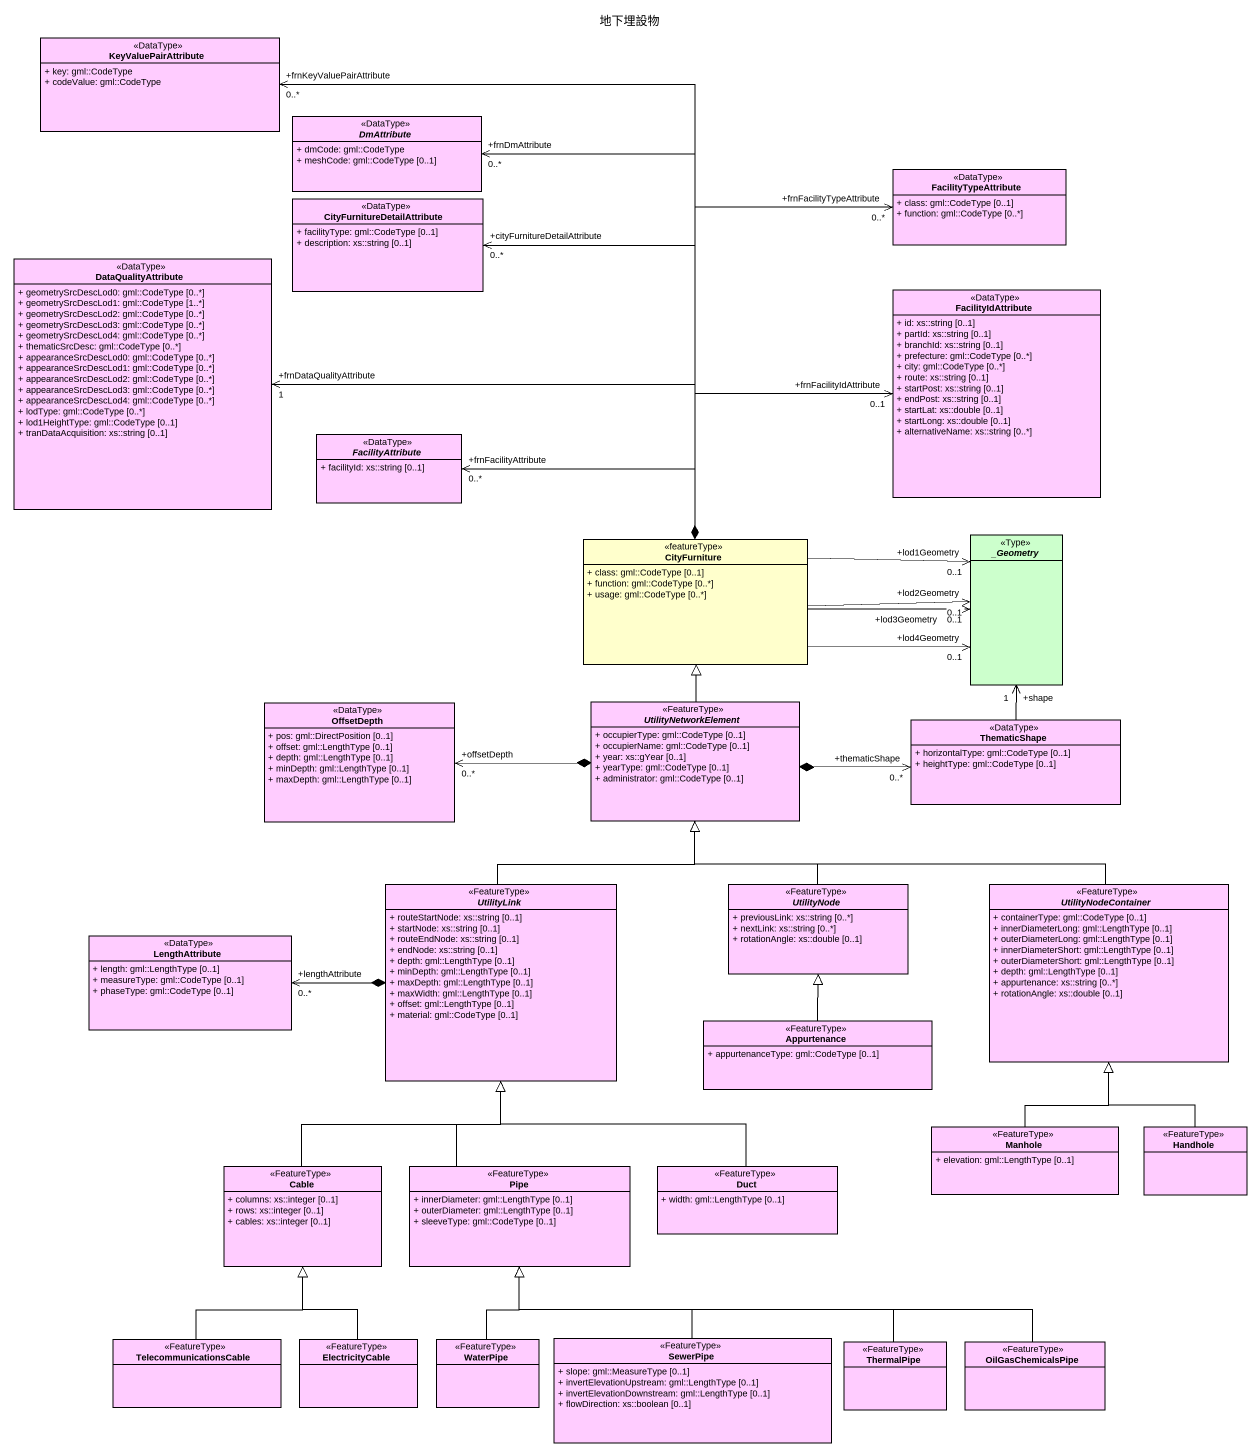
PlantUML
@startuml
title 地下埋設物
hide circle
hide empty members
skinparam classAttributeIconSize 0
class KeyValuePairAttribute <<DataType>> #FFCCFF {
  + key: gml::CodeType
  + codeValue: gml::CodeType
}
abstract class DmAttribute <<DataType>> #FFCCFF {
  + dmCode: gml::CodeType
  + meshCode: gml::CodeType [0..1]
}
class FacilityTypeAttribute <<DataType>> #FFCCFF {
  + class: gml::CodeType [0..1]
  + function: gml::CodeType [0..*]
}
class CityFurnitureDetailAttribute <<DataType>> #FFCCFF {
  + facilityType: gml::CodeType [0..1]
  + description: xs::string [0..1]
}
class DataQualityAttribute <<DataType>> #FFCCFF {
  + geometrySrcDescLod0: gml::CodeType [0..*]
  + geometrySrcDescLod1: gml::CodeType [1..*]
  + geometrySrcDescLod2: gml::CodeType [0..*]
  + geometrySrcDescLod3: gml::CodeType [0..*]
  + geometrySrcDescLod4: gml::CodeType [0..*]
  + thematicSrcDesc: gml::CodeType [0..*]
  + appearanceSrcDescLod0: gml::CodeType [0..*]
  + appearanceSrcDescLod1: gml::CodeType [0..*]
  + appearanceSrcDescLod2: gml::CodeType [0..*]
  + appearanceSrcDescLod3: gml::CodeType [0..*]
  + appearanceSrcDescLod4: gml::CodeType [0..*]
  + lodType: gml::CodeType [0..*]
  + lod1HeightType: gml::CodeType [0..1]
  + tranDataAcquisition: xs::string [0..1]
}
class FacilityIdAttribute <<DataType>> #FFCCFF {
  + id: xs::string [0..1]
  + partId: xs::string [0..1]
  + branchId: xs::string [0..1]
  + prefecture: gml::CodeType [0..*]
  + city: gml::CodeType [0..*]
  + route: xs::string [0..1]
  + startPost: xs::string [0..1]
  + endPost: xs::string [0..1]
  + startLat: xs::double [0..1]
  + startLong: xs::double [0..1]
  + alternativeName: xs::string [0..*]
}
abstract class FacilityAttribute <<DataType>> #FFCCFF {
  + facilityId: xs::string [0..1]
}
class CityFurniture <<featureType>> #FFFFCC {
  + class: gml::CodeType [0..1]
  + function: gml::CodeType [0..*]
  + usage: gml::CodeType [0..*]
}
abstract class "_Geometry" as Geometry <<Type>> #CCFFCC
class OffsetDepth <<DataType>> #FFCCFF {
  + pos: gml::DirectPosition [0..1]
  + offset: gml::LengthType [0..1]
  + depth: gml::LengthType [0..1]
  + minDepth: gml::LengthType [0..1]
  + maxDepth: gml::LengthType [0..1]
}
abstract class UtilityNetworkElement <<FeatureType>> #FFCCFF {
  + occupierType: gml::CodeType [0..1]
  + occupierName: gml::CodeType [0..1]
  + year: xs::gYear [0..1]
  + yearType: gml::CodeType [0..1]
  + administrator: gml::CodeType [0..1]
}
class ThematicShape <<DataType>> #FFCCFF {
  + horizontalType: gml::CodeType [0..1]
  + heightType: gml::CodeType [0..1]
}
abstract class UtilityLink <<FeatureType>> #FFCCFF {
  + routeStartNode: xs::string [0..1]
  + startNode: xs::string [0..1]
  + routeEndNode: xs::string [0..1]
  + endNode: xs::string [0..1]
  + depth: gml::LengthType [0..1]
  + minDepth: gml::LengthType [0..1]
  + maxDepth: gml::LengthType [0..1]
  + maxWidth: gml::LengthType [0..1]
  + offset: gml::LengthType [0..1]
  + material: gml::CodeType [0..1]
}
abstract class UtilityNode <<FeatureType>> #FFCCFF {
  + previousLink: xs::string [0..*]
  + nextLink: xs::string [0..*]
  + rotationAngle: xs::double [0..1]
}
abstract class UtilityNodeContainer <<FeatureType>> #FFCCFF {
  + containerType: gml::CodeType [0..1]
  + innerDiameterLong: gml::LengthType [0..1]
  + outerDiameterLong: gml::LengthType [0..1]
  + innerDiameterShort: gml::LengthType [0..1]
  + outerDiameterShort: gml::LengthType [0..1]
  + depth: gml::LengthType [0..1]
  + appurtenance: xs::string [0..*]
  + rotationAngle: xs::double [0..1]
}
class LengthAttribute <<DataType>> #FFCCFF {
  + length: gml::LengthType [0..1]
  + measureType: gml::CodeType [0..1]
  + phaseType: gml::CodeType [0..1]
}
class Appurtenance <<FeatureType>> #FFCCFF {
  + appurtenanceType: gml::CodeType [0..1]
}
class Manhole <<FeatureType>> #FFCCFF {
  + elevation: gml::LengthType [0..1]
}
class Handhole <<FeatureType>> #FFCCFF
class Cable <<FeatureType>> #FFCCFF {
  + columns: xs::integer [0..1]
  + rows: xs::integer [0..1]
  + cables: xs::integer [0..1]
}
class Pipe <<FeatureType>> #FFCCFF {
  + innerDiameter: gml::LengthType [0..1]
  + outerDiameter: gml::LengthType [0..1]
  + sleeveType: gml::CodeType [0..1]
}
class Duct <<FeatureType>> #FFCCFF {
  + width: gml::LengthType [0..1]
}
class TelecommunicationsCable <<FeatureType>> #FFCCFF
class ElectricityCable <<FeatureType>> #FFCCFF
class WaterPipe <<FeatureType>> #FFCCFF
class SewerPipe <<FeatureType>> #FFCCFF {
  + slope: gml::MeasureType [0..1]
  + invertElevationUpstream: gml::LengthType [0..1]
  + invertElevationDownstream: gml::LengthType [0..1]
  + flowDirection: xs::boolean [0..1]
}
class ThermalPipe <<FeatureType>> #FFCCFF
class OilGasChemicalsPipe <<FeatureType>> #FFCCFF
KeyValuePairAttribute "+frnKeyValuePairAttribute\n0..*" <--* CityFurniture
DmAttribute "+frnDmAttribute\n0..*" <--* CityFurniture
FacilityTypeAttribute "+frnFacilityTypeAttribute\n0..*" <--* CityFurniture
CityFurnitureDetailAttribute "+cityFurnitureDetailAttribute\n0..*" <--* CityFurniture
DataQualityAttribute "+frnDataQualityAttribute\n1" <-right-* CityFurniture
FacilityIdAttribute "+frnFacilityIdAttribute\n0..1" <--* CityFurniture
FacilityAttribute "+frnFacilityAttribute\n0..*" <-right-* CityFurniture
Geometry "+lod1Geometry\n0..1" <-left- CityFurniture
Geometry "+lod2Geometry\n0..1" <-left- CityFurniture
Geometry "+lod3Geometry\n0..1" <-left- CityFurniture
Geometry "+lod4Geometry\n0..1" <-left- CityFurniture
Geometry "+shape\n1" <-- ThematicShape
OffsetDepth "+offsetDepth\n0..*" <-right-* UtilityNetworkElement
UtilityNetworkElement -up-|> CityFurniture
ThematicShape "+thematicShape\n0..*" <-left-* UtilityNetworkElement
UtilityLink -up-|> UtilityNetworkElement
UtilityNode -up-|> UtilityNetworkElement
UtilityNodeContainer -left-|> UtilityNetworkElement
LengthAttribute "+lengthAttribute\n0..*" <-right-* UtilityLink
Appurtenance -up-|> UtilityNode
Manhole -up-|> UtilityNodeContainer
Handhole -up-|> UtilityNodeContainer
Cable -up-|> UtilityLink
Pipe -up-|> UtilityLink
Duct -up-|> UtilityLink
TelecommunicationsCable -up-|> Cable
ElectricityCable -up-|> Cable
WaterPipe -up-|> Pipe
SewerPipe -up-|> Pipe
ThermalPipe -left-|> Pipe
OilGasChemicalsPipe -left-|> Pipe
@enduml
